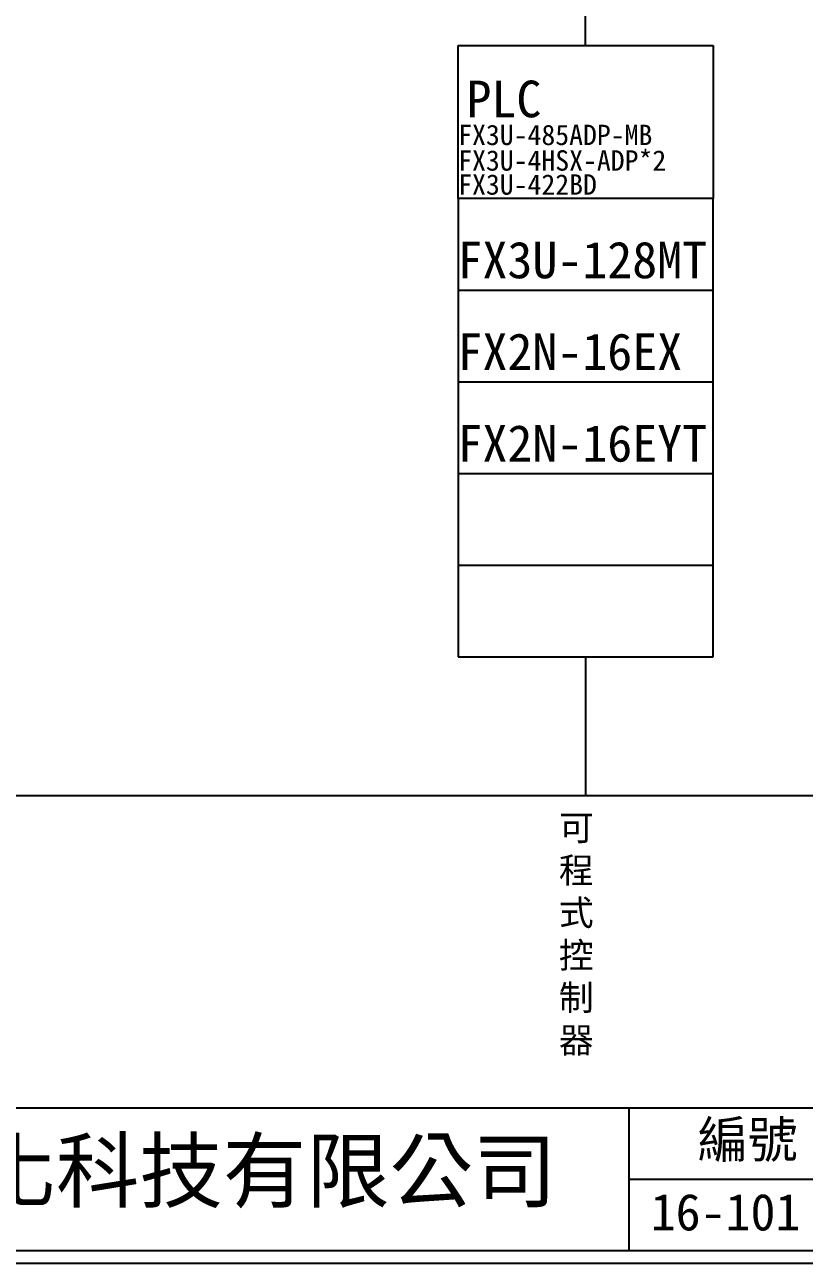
# Model space of a CAD drawing. Extents: x 10 to 297, y 3 to 207.
# Drawn here: x 86.5 to 162.9, y 3 to 124.5 of the extents above; entities that cross this region are included whole.
import ezdxf

# ---------------------------------------------------------------- set-up
doc = ezdxf.new("R2010")
doc.units = 0
doc.layers.get('0').update_dxf_attribs({"linetype": 'CONTINUOUS'})
doc.layers.add('圖框層', color=7, linetype='CONTINUOUS')
doc.layers.add('標尺寸層', color=3, linetype='CONTINUOUS')
doc.styles.add('CNS', font='romanc.shx', dxfattribs={"bigfont": 'chineset.shx'})
doc.styles.add('STSL', font='kaiu.ttf')

msp = doc.modelspace()

# ---------------------------------------------------------------- linework, layer by layer
for p, q in [((128.98, 122.51), (153.98, 122.51)), ((128.98, 107.51), (128.98, 122.51)), ((153.98, 122.51), (153.98, 107.51)), ((153.98, 107.51), (128.98, 107.51)), ((128.98, 107.51), (128.98, 98.51)), ((153.98, 98.51), (153.98, 107.51)), ((128.98, 98.51), (153.98, 98.51)), ((128.98, 98.51), (128.98, 89.51)), ((153.98, 89.51), (153.98, 98.51)), ((128.98, 89.51), (153.98, 89.51)), ((128.98, 89.51), (128.98, 80.51)), ((153.98, 80.51), (153.98, 89.51)), ((128.98, 80.51), (153.98, 80.51)), ((128.98, 80.51), (128.98, 71.51)), ((153.98, 71.51), (153.98, 80.51)), ((128.98, 71.51), (153.98, 71.51)), ((128.98, 71.51), (128.98, 62.51)), ((153.98, 62.51), (153.98, 71.51)), ((128.98, 62.51), (153.98, 62.51)), ((19.23, 48.91), (291.46, 48.91))]:
    msp.add_line(p, q)
at = {"layer": '圖框層', "color": 7}
for p, q in [((11.25, 18.25), (295.75, 18.25)), ((145.75, 4.25), (145.75, 18.25)), ((145.75, 11.25), (295.75, 11.25)), ((11.25, 4.25), (295.75, 4.25)), ((10, 3), (297, 3))]:
    msp.add_line(p, q, dxfattribs=at)
at = {"layer": '標尺寸層', "color": 7}
for p, q in [((141.48, 122.51), (141.48, 139.12)), ((141.48, 62.51), (141.48, 48.91))]:
    msp.add_line(p, q, dxfattribs=at)

# ---------------------------------------------------------------- texts
at = {"layer": '圖框層', "color": 4, "style": 'STSL'}
for s, height, p in [('PLC', 3.6, (129.79, 115.47)), ('FX3U-485ADP-MB', 2, (128.98, 112.74)), ('FX3U-4HSX-ADP*2', 2, (128.98, 110.23)), ('FX3U-422BD', 2, (128.98, 107.87)), ('FX3U-128MT', 3.6, (128.91, 99.67)), ('FX2N-16EX', 3.6, (128.91, 90.67)), ('FX2N-16EYT', 3.6, (128.91, 81.67)), ('編號', 3.6, (152.47, 13.34)), ('泓陞自動化科技有限公司', 6, (48.6, 9.08)), ('16-101', 3.6, (147.86, 6.22))]:
    msp.add_text(s, height=height, dxfattribs=at).set_placement(p)
at = {"layer": '標尺寸層', "color": 7, "insert": (138.86, 46.99), "char_height": 2.5, "width": 5.4243, "attachment_point": 1, "style": 'CNS'}
msp.add_mtext('{\\fDFKai-SB|b0|i0|c136|p65;可程式控制器}', dxfattribs=at)

doc.saveas('drawing.dxf')
